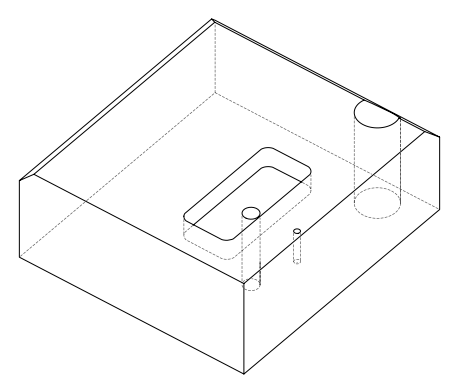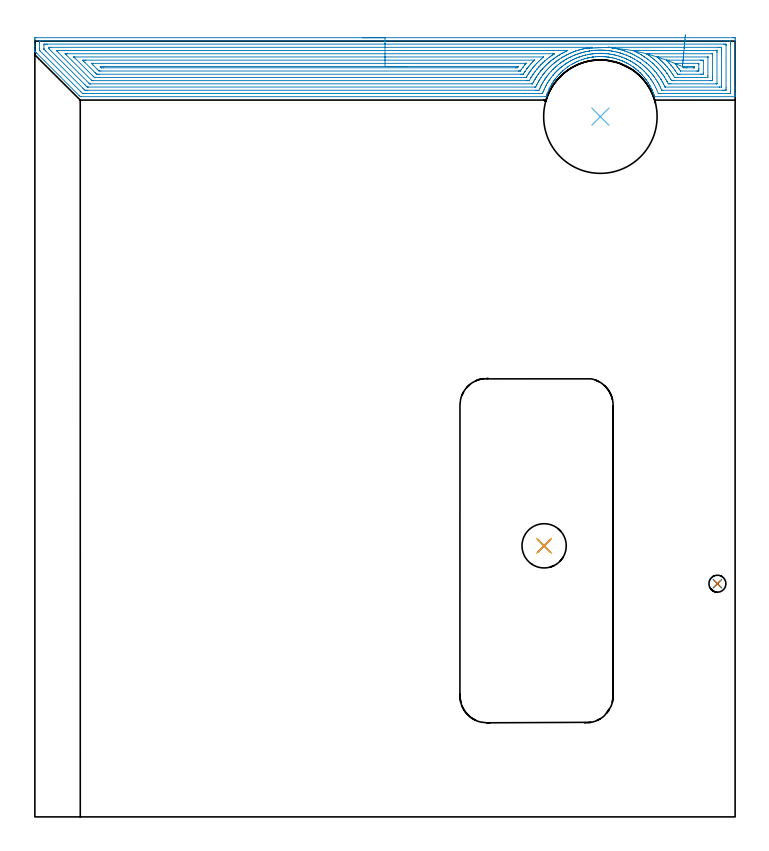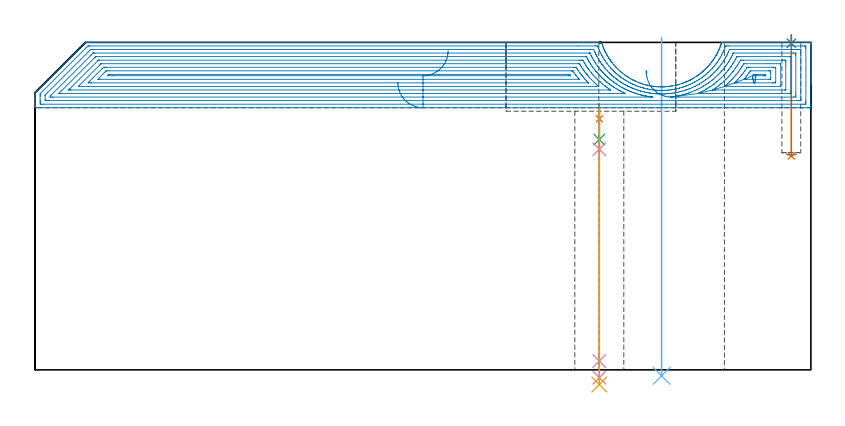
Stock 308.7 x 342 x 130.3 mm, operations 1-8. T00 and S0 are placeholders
(PLAN: 10 operations, 7 tool changes, 53.7 min)
(1 SPOT_DRILL | STEP1HOLE | NXT0321_9005460120000 | 0.05 min | 3272 mm3)
(2 SPOT_DRILL_1 | STEP1POCKET | NXT0321_9005460120000 | 0.03 min | 0 mm3)
(3 DRILL_BLIND_HOLE_INTO_CENTER | STEP1HOLE | NXT0301_046 | 0.06 min | 360 mm3)
(4 GUN_DRILL_THROUGH_HOLE | STEP1HOLE | UGT0307_003 | 0.52 min | 3537 mm3)
(5 SPADE_DRILL_TO_ENLARGE_THROUGH_HOLE | STEP1HOLE | UGT0306_010 | 0.45 min | 31702 mm3)
(6 INDEXABLE_INSERT_DRILL_THROUGH_HOLE_FROM_SOLID | STEP1HOLE_1 | NXT0302_038 | 0.54 min | 255774 mm3)
(7 DRILL_BLIND_HOLE_INTO_CENTER_1 | STEP1POCKET | NXT0301_046 | 0.19 min | 1946 mm3)
(8 AREA_MILL | FG_CHAMFER_SURFACE | UGT0205_001 | 22.72 min | 99735 mm3)
(9 AREA_MILL_1 | FG_CHAMFER_SURFACE_1 | UGT0205_001 | 21.07 min | 64589 mm3)
(10 MILL_RECTANGULAR_POCKET | POCKET_RECTANGULAR_STRAIGHT | UGT0201_136 | Follow Part, ap 5, ae 75% | 8.04 min | 269313 mm3)
(TOOL NXT0321_9005460120000 | NC Spot Drill, 142deg, 12mm, Carbide, Uncoated | D12 PA142 FL30 Z2)
(TOOL NXT0301_046 | Carbide Drill 7.5mm [860.1-0750-038A1-MM 2214] | D7.5 PA140 FL53 Z2)
(TOOL UGT0307_003 | Gun Drill 7 mm | D7 PA130 FL24 Z1)
(TOOL UGT0306_010 | Spade Drill 19.5mm | D19.5 PA132 FL10 Z2)
(TOOL NXT0302_038 | Index. Insert Drill 50mm [880-D5000L50-04] | D50 PA176 FL200 Z2)
(TOOL UGT0205_001 | Chamfer Mill 20 x 3 x 45 deg. | D20 FL50 Z2)
(TOOL UGT0201_136 | Carbide End Mill 20.0 | D20 FL30 Z4)
(OP 1 SPOT_DRILL)
G17 G21 G94 G90
T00 M6
G54
G17 G0 G90 X224.5 Y119.5 S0 M3
G43 Z140.3 H0
G94 G81 G98 Z99.9 F250. R105.9
G80
M5
M2
(OP 2 SPOT_DRILL_1)
G17 G21 G94 G90
T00 M6
G54
G17 G0 G90 X300.9 Y102.8 S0 M3
G43 Z140.3 H0
G94 G81 G98 Z129.977 F250. R133.3
G80
M5
M2
(OP 3 DRILL_BLIND_HOLE_INTO_CENTER)
G17 G21 G94 G90
T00 M6
G54
G17 G0 G90 X224.5 Y119.5 S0 M3
G43 Z140.3 H1
G94 G81 G98 Z91.65 F250. R104.9
G80
M5
M2
(OP 4 GUN_DRILL_THROUGH_HOLE)
G17 G21 G94 G90
T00 M6
G54
G17 G0 G90 X224.5 Y119.5 M8
G43 Z140.3 H0
Z103.266
S716 M3
G94 G1 Z87.792 F125. M26
G4 X.084
Z3.5 F250.
G4 X.084
Z-3.132 F125.
G4 X.084
M5
M9
G0 Z103.266
Z140.3
M2
(OP 5 SPADE_DRILL_TO_ENLARGE_THROUGH_HOLE)
G17 G21 G94 G90
T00 M6
G54
G17 G0 G90 X224.5 Y119.5 S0 M3
G43 Z140.3 H0
G94 G73 G98 Z-5.841 F250. Q18.123 R104.9
G80
M5
M2
(OP 6 INDEXABLE_INSERT_DRILL_THROUGH_HOLE_FROM_SOLID)
G17 G21 G94 G90
T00 M6
G54
G17 G0 G90 X249.3 Y308.7 S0 M3
G43 Z140.3 H1
G94 G81 G98 Z-2.373 F250. R132.3
G80
M5
M2
(OP 7 DRILL_BLIND_HOLE_INTO_CENTER_1)
G17 G21 G94 G90
T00 M6
G54
G17 G0 G90 X300.9 Y102.8 S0 M3
G43 Z140.3 H1
G94 G81 G98 Z85.1 F250. R132.3
G80
M5
M2
(OP 8 AREA_MILL)
G17 G21 G94 G90
T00 M6
G54
G17 G0 G90 X144.35 Y343.5 S1061 M3
G43 Z140.3 H0
Z114.3
G94 G1 X144.388 Z113.428 F250.
X144.502 Z112.564
X144.691 Z111.712
X144.953 Z110.88
X145.287 Z110.074
X145.69 Z109.3
X146.158 Z108.564
X146.69 Z107.872
X147.279 Z107.229
X147.922 Z106.64
X148.614 Z106.108
X149.35 Z105.64
X150.124 Z105.237
X150.93 Z104.903
X151.762 Z104.641
X152.613 Z104.452
X153.478 Z104.338
X154.35 Z104.3
X307.518
X308.076 Y343.498 Z104.302
X308.628 Y343.494 Z104.304
X308.692 Y343.492 Z104.306
X308.696 Y342.944 Z104.853
X308.7 Y342.324 Z105.473
Y321.343 Z126.453
Y318.944 Z128.851
Y318.241 Z129.559
Y317.94 Z129.86
Y317.544 Z130.247
X308.691 Y317.503 Z130.288
X308.523 Y317.5 Z130.3
X273.22
X273.214 Y317.503 Z130.297
X273.21 Y317.505 Z130.294
X273.174 Y317.612 Z130.188
X273.038 Y318.037 Z129.763
X272.921 Y318.376 Z129.424
X272.905 Y318.42 Z129.38
X272.773 Y318.772 Z129.027
X272.708 Y318.944 Z128.853
X272.59 Y319.261 Z128.538
X272.233 Y320.146 Z127.652
X272.171 Y320.278 Z127.519
X272.09 Y320.454 Z127.346
X272.028 Y320.587 Z127.212
X271.965 Y320.722 Z127.077
X271.821 Y321.032 Z126.767
X271.381 Y321.916 Z125.881
X271.304 Y322.056 Z125.74
X271.218 Y322.216 Z125.584
X271.128 Y322.38 Z125.42
X270.985 Y322.629 Z125.17
X270.886 Y322.802 Z124.997
X270.801 Y322.944 Z124.855
X270.469 Y323.499 Z124.301
X270.345 Y323.688 Z124.112
X269.75 Y324.574 Z123.226
X269.575 Y324.822 Z122.978
X269.339 Y325.141 Z122.658
X269.32 Y325.167 Z122.632
X269.198 Y325.326 Z122.47
X269.098 Y325.458 Z122.34
X268.978 Y325.611 Z122.189
X268.751 Y325.898 Z121.901
X268.682 Y325.984 Z121.813
X268.622 Y326.056 Z121.74
X268.383 Y326.343 Z121.455
X267.789 Y327.023 Z120.777
X267.598 Y327.229 Z120.57
X267.3 Y327.537 Z120.262
X266.896 Y327.956 Z119.843
X266.732 Y328.114 Z119.685
X266.002 Y328.799 Z119.001
X265.916 Y328.875 Z118.925
X265.774 Y329. Z118.8
X265.4 Y329.315 Z118.481
X265.299 Y329.402 Z118.398
X265.176 Y329.506 Z118.293
X265.109 Y329.562 Z118.237
X265.049 Y329.611 Z118.187
X264.909 Y329.725 Z118.074
X264.847 Y329.775 Z118.025
X264.706 Y329.885 Z117.914
X264.216 Y330.259 Z117.541
X263.861 Y330.517 Z117.282
X263.712 Y330.622 Z117.177
X263.503 Y330.77 Z117.029
X263.323 Y330.892 Z116.906
X262.43 Y331.469 Z116.329
X262.126 Y331.656 Z116.144
X261.536 Y331.993 Z115.805
X261.008 Y332.278 Z115.521
X260.778 Y332.402 Z115.397
X260.643 Y332.475 Z115.324
X260.599 Y332.498 Z115.302
X260.513 Y332.541 Z115.258
X260.26 Y332.659 Z115.137
X259.829 Y332.865 Z114.935
X259.75 Y332.902 Z114.897
X259.366 Y333.07 Z114.726
X259.153 Y333.167 Z114.633
X259.124 Y333.179 Z114.62
X258.92 Y333.268 Z114.528
X258.857 Y333.296 Z114.5
X258.737 Y333.345 Z114.452
X258.541 Y333.426 Z114.373
X257.963 Y333.643 Z114.156
X257.579 Y333.774 Z114.021
X257.412 Y333.833 Z113.965
X257.224 Y333.899 Z113.9
X257.132 Y333.93 Z113.867
X257.07 Y333.952 Z113.847
X256.177 Y334.232 Z113.568
X256.019 Y334.276 Z113.523
X255.894 Y334.311 Z113.487
X255.254 Y334.471 Z113.326
X254.472 Y334.648 Z113.151
X254.391 Y334.666 Z113.133
X253.497 Y334.836 Z112.962
X252.842 Y334.935 Z112.863
X252.774 Y334.945 Z112.853
X252.663 Y334.96 Z112.834
X252.604 Y334.969 Z112.825
X251.851 Y335.056 Z112.739
X251.711 Y335.072 Z112.723
X251.496 Y335.09 Z112.706
X250.876 Y335.137 Z112.653
X250.818 Y335.141 Z112.648
X249.924 Y335.187 Z112.604
X249.499 Y335.195 Z112.6
X249.157 Y335.197 Z112.602
X249.101 Y335.196
X249.031 Y335.195 Z112.603
X248.17 Y335.164 Z112.633
X248.145 Z112.634
X248.138
X247.245 Y335.106 Z112.691
X246.407 Y335.019 Z112.774
X246.352 Y335.014 Z112.78
X246.098 Y334.979 Z112.815
X245.96 Y334.959 Z112.833
X245.85 Y334.946 Z112.851
X245.836 Y334.944 Z112.853
X245.458 Y334.892 Z112.905
X244.565 Y334.736 Z113.06
X244.225 Y334.666 Z113.133
X244.032 Y334.625 Z113.174
X243.726 Y334.559 Z113.238
X243.672 Y334.548 Z113.249
X242.779 Y334.331 Z113.468
X242.705 Y334.311 Z113.487
X242.385 Y334.214 Z113.581
X241.886 Y334.065 Z113.732
X240.992 Y333.769 Z114.029
X240.099 Y333.442 Z114.358
X239.451 Y333.167 Z114.633
X239.257 Y333.082 Z114.713
X239.206 Y333.061 Z114.735
X238.86 Y332.903 Z114.896
X238.731 Y332.844 Z114.955
X238.363 Y332.674 Z115.123
X238.313 Y332.651 Z115.146
X238.183 Y332.588 Z115.211
X238.087 Y332.541 Z115.258
X238.01 Y332.5 Z115.299
X237.767 Y332.371 Z115.423
X237.588 Y332.278 Z115.518
X237.419 Y332.19 Z115.607
X236.926 Y331.917 Z115.882
X236.526 Y331.688 Z116.111
X235.633 Y331.125 Z116.672
X235.099 Y330.77 Z117.028
X234.74 Y330.517 Z117.282
X233.847 Y329.849 Z117.951
X232.953 Y329.111 Z118.689
X232.883 Y329.05 Z118.75
X232.826 Y329. Z118.8
X232.554 Y328.752 Z119.048
X232.06 Y328.301 Z119.498
X231.868 Y328.114 Z119.684
X231.66 Y327.904 Z119.894
X231.167 Y327.407 Z120.392
X231.002 Y327.229 Z120.57
X230.274 Y326.415 Z121.385
X230.213 Y326.344 Z121.456
X229.625 Y325.611 Z122.187
X229.501 Y325.458 Z122.341
X229.476 Y325.427 Z122.373
X229.426 Y325.361 Z122.438
X229.38 Y325.303 Z122.495
X229.282 Y325.167 Z122.63
X229.128 Y324.955 Z122.845
X229.112 Y324.932 Z122.867
X228.961 Y324.722 Z123.074
X228.852 Y324.573 Z123.226
X228.83 Y324.542 Z123.258
X228.77 Y324.455 Z123.344
X228.648 Y324.278 Z123.518
X228.474 Y324.027 Z123.773
X228.352 Y323.833 Z123.96
X228.257 Y323.686 Z124.11
X228.085 Y323.408 Z124.392
X227.936 Y323.165 Z124.635
X227.801 Y322.944 Z124.852
X227.713 Y322.802 Z124.996
X227.638 Y322.673 Z125.125
X227.594 Y322.597 Z125.201
X227.226 Y321.917 Z125.882
X226.9 Y321.283 Z126.515
X226.841 Y321.167 Z126.629
X226.771 Y321.031 Z126.766
X226.744 Y320.975 Z126.823
X226.701 Y320.884 Z126.913
X226.374 Y320.146 Z127.652
X226.007 Y319.261 Z128.538
X225.851 Y318.854 Z128.945
X225.808 Y318.742 Z129.057
X225.78 Y318.664 Z129.136
X225.679 Y318.376 Z129.424
X225.573 Y318.056 Z129.744
X225.404 Y317.545 Z130.255
X225.389 Y317.507 Z130.293
X224.957 Y317.5 Z130.3
X20.286
X19.995 Y317.504 Z130.29
X19.474 Y318.026 Z129.774
X0.776 Y336.722 Z111.074
X0.356 Y337.144 Z110.656
X0.31 Y337.19 Z110.61
X0.028 Y337.476 Z110.323
X0.003 Y337.509 Z110.288
X0. Y337.694 Z110.104
Y338.5 Z109.294
Y339.741 Z108.056
Y340.278 Z107.516
Y342.676 Z105.12
X0.002 Y342.944 Z104.852
X0.008 Y343.491 Z104.305
X0.072 Y343.494 Z104.304
X0.624 Y343.5 Z104.3
X154.35
Y342.086 Z105.714
X305.365
X306.26 Y342.084 Z105.716
X306.289 Y342.083 Z105.717
X306.69 Y342.056 Z105.744
X306.698 Y341.573 Z106.227
X306.699 Y341.167 Z106.633
X306.7 Y340.758 Z107.042
X306.699 Y319.833 Z127.967
X306.697 Y319.427 Z128.373
X306.69 Y318.944 Z128.856
X306.317 Y318.917 Z128.883
X306.289 Y318.916 Z128.884
X305.425 Y318.914 Z128.886
X275.931
X275.035 Y318.917 Z128.883
X275.007 Y318.919 Z128.881
X274.788 Y318.944 Z128.856
X274.113 Y320.628 Z127.172
X274.07 Y320.722 Z127.078
X274.034 Y320.802 Z126.998
X273.643 Y321.611 Z126.189
X273.22 Y322.476 Z125.324
X273.191 Y322.529 Z125.271
X272.696 Y323.389 Z124.411
X272.326 Y324.018 Z123.782
X272.157 Y324.278 Z123.522
X271.835 Y324.766 Z123.034
X271.561 Y325.167 Z122.633
X271.432 Y325.352 Z122.448
X270.904 Y326.056 Z121.744
X270.538 Y326.532 Z121.268
X270.353 Y326.76 Z121.04
X270.198 Y326.944 Z120.856
X269.645 Y327.585 Z120.215
X269.418 Y327.833 Z119.967
X268.751 Y328.538 Z119.262
X268.566 Y328.722 Z119.078
X267.857 Y329.403 Z118.397
X267.629 Y329.611 Z118.189
X266.963 Y330.191 Z117.609
X266.594 Y330.5 Z117.3
X266.07 Y330.915 Z116.885
X265.442 Y331.389 Z116.411
X265.176 Y331.581 Z116.219
X264.762 Y331.866 Z115.934
X264.282 Y332.188 Z115.612
X264.248 Y332.21 Z115.59
X264.141 Y332.278 Z115.522
X263.388 Y332.744 Z115.056
X262.653 Y333.167 Z114.633
X262.495 Y333.255 Z114.545
X262.301 Y333.359 Z114.441
X261.601 Y333.72 Z114.08
X260.903 Y334.056 Z113.744
X260.707 Y334.146 Z113.654
X260.542 Y334.22 Z113.58
X259.813 Y334.532 Z113.268
X259.015 Y334.849 Z112.951
X258.876 Y334.901 Z112.899
X258.753 Y334.944 Z112.856
X258.026 Y335.19 Z112.61
X257.656 Y335.312 Z112.488
X257.132 Y335.472 Z112.328
X256.384 Y335.688 Z112.112
X256.3 Y335.711 Z112.089
X256.238 Y335.726 Z112.074
X255.798 Y335.833 Z111.967
X255.345 Y335.935 Z111.865
X255.213 Y335.964 Z111.836
X254.451 Y336.114 Z111.686
X254.102 Y336.18 Z111.62
X253.557 Y336.268 Z111.532
X253.042 Y336.345 Z111.455
X252.663 Y336.393 Z111.407
X252.028 Y336.465 Z111.335
X251.77 Y336.489 Z111.311
X251.052 Y336.547 Z111.253
X250.876 Y336.558 Z111.242
X250.108 Y336.597 Z111.203
X249.982 Y336.6 Z111.2
X249.203 Y336.608 Z111.192
X249.088 Y336.607 Z111.193
X248.333 Y336.585 Z111.215
X248.194 Y336.579 Z111.221
X247.485 Y336.539 Z111.261
X247.301 Y336.526 Z111.274
X246.659 Y336.471 Z111.329
X246.407 Y336.446 Z111.354
X245.853 Y336.385 Z111.415
X245.693 Y336.365 Z111.435
X245.513 Y336.34 Z111.46
X245.07 Y336.274 Z111.526
X244.619 Y336.199 Z111.601
X244.308 Y336.144 Z111.656
X243.726 Y336.032 Z111.768
X243.56 Y335.998 Z111.802
X242.832 Y335.84 Z111.96
X242.803 Y335.833 Z111.967
X242.11 Y335.662 Z112.138
X242.034 Y335.642 Z112.158
X241.938 Y335.615 Z112.185
X241.42 Y335.459 Z112.341
X241.044 Y335.343 Z112.457
X240.741 Y335.246 Z112.554
X240.151 Y335.051 Z112.749
X240.071 Y335.024 Z112.776
X239.851 Y334.944 Z112.856
X239.35 Y334.759 Z113.041
X239.257 Y334.722 Z113.078
X238.783 Y334.527 Z113.273
X238.363 Y334.351 Z113.449
X238.157 Y334.261 Z113.539
X237.698 Y334.056 Z113.744
X237.469 Y333.95 Z113.85
X236.941 Y333.692 Z114.108
X236.576 Y333.506 Z114.294
X236.353 Y333.388 Z114.412
X235.939 Y333.167 Z114.633
X235.773 Y333.076 Z114.724
X235.738 Y333.056 Z114.744
X235.682 Y333.024 Z114.776
X235.212 Y332.745 Z115.055
X234.788 Y332.486 Z115.314
X234.659 Y332.406 Z115.394
X234.458 Y332.278 Z115.522
X234.118 Y332.056 Z115.744
X233.894 Y331.907 Z115.893
X233.588 Y331.694 Z116.106
X233.156 Y331.389 Z116.411
X233.001 Y331.275 Z116.525
X232.561 Y330.937 Z116.863
X232.107 Y330.585 Z117.215
X232.06 Y330.547 Z117.253
X232.003 Y330.5 Z117.3
X231.575 Y330.14 Z117.66
X231.213 Y329.833 Z117.967
X231.095 Y329.728 Z118.072
X230.967 Y329.611 Z118.189
X230.631 Y329.301 Z118.499
X230.319 Y329.009 Z118.791
X230.174 Y328.867 Z118.933
X230.029 Y328.722 Z119.078
X229.731 Y328.419 Z119.381
X229.426 Y328.105 Z119.695
X229.295 Y327.964 Z119.836
X229.177 Y327.833 Z119.967
X228.874 Y327.493 Z120.307
X228.532 Y327.108 Z120.692
X228.457 Y327.019 Z120.781
X228.396 Y326.944 Z120.856
X227.638 Y325.997 Z121.803
X227.289 Y325.514 Z122.286
X227.039 Y325.167 Z122.633
X226.918 Y324.994 Z122.806
X226.744 Y324.744 Z123.056
X226.56 Y324.461 Z123.339
X226.443 Y324.278 Z123.522
X226.217 Y323.914 Z123.886
X225.893 Y323.389 Z124.411
X225.877 Y323.362 Z124.438
X225.851 Y323.317 Z124.483
X225.56 Y322.789 Z125.011
X225.404 Y322.5 Z125.3
X225.25 Y322.208 Z125.592
X224.941 Y321.611 Z126.189
X224.666 Y321.011 Z126.789
X224.538 Y320.722 Z127.078
X224.395 Y320.392 Z127.408
X224.161 Y319.833 Z127.967
X224.132 Y319.765 Z128.035
X224.063 Y319.594 Z128.206
X223.88 Y319.126 Z128.674
X223.808 Y318.944 Z128.856
X223.198 Y318.916 Z128.884
X223.169 Y318.915 Z128.885
X216.05 Y318.914 Z128.886
X22.104
X21.208 Y318.917 Z128.883
X21.18 Y318.92 Z128.88
X21.017 Y318.944 Z128.856
X20.286 Y319.664 Z128.136
X20.117 Y319.833 Z127.967
X2.268 Y337.683 Z110.117
X2.13 Y337.826 Z109.974
X2.042 Y337.92 Z109.88
X2.01 Y337.971 Z109.829
X2.004 Y338.016 Z109.784
X2.001 Y338.5 Z109.3
X2. Y338.909 Z108.891
Y340.687 Z107.113
X2.001 Y341.167 Z106.633
X2.002 Y341.573 Z106.227
X2.01 Y342.056 Z105.744
X2.383 Y342.083 Z105.717
X2.411 Y342.084 Z105.716
X3.275 Y342.086 Z105.714
X154.35
Y340.672 Z107.128
X303.607 Y340.671 Z107.129
X304.107 Y340.67 Z107.13
X304.501 Y340.667 Z107.133
X304.689 Y340.664 Z107.136
X304.697 Y340.473 Z107.327
X304.699 Y340.278 Z107.522
X304.7 Y340.08 Z107.72
Y321.414 Z126.386
X304.699 Y320.722 Z127.078
X304.697 Y320.528 Z127.272
X304.689 Y320.335 Z127.465
X304.501 Y320.333 Z127.467
X304.002 Y320.33 Z127.47
X303.607 Y320.329 Z127.471
X303.11 Y320.328 Z127.472
X276.795 Y320.329 Z127.471
X276.399 Y320.331 Z127.469
X276.347 Y320.334 Z127.466
X276.326 Y320.336 Z127.464
X276.318 Y320.35 Z127.45
X276.285 Y320.417 Z127.383
X275.901 Y321.31 Z126.49
X275.76 Y321.611 Z126.189
X275.637 Y321.874 Z125.926
X275.326 Y322.5 Z125.3
X275.22 Y322.712 Z125.088
X275.007 Y323.123 Z124.677
X274.859 Y323.389 Z124.411
X274.67 Y323.725 Z124.075
X274.34 Y324.278 Z123.522
X274.113 Y324.653 Z123.147
X273.773 Y325.167 Z122.633
X273.22 Y325.99 Z121.81
X273.171 Y326.056 Z121.744
X272.81 Y326.537 Z121.263
X272.5 Y326.944 Z120.856
X272.326 Y327.169 Z120.631
X272.025 Y327.534 Z120.266
X271.773 Y327.833 Z119.967
X271.432 Y328.227 Z119.573
X270.982 Y328.722 Z119.078
X270.538 Y329.191 Z118.609
X270.123 Y329.611 Z118.189
X269.645 Y330.072 Z117.728
X269.184 Y330.5 Z117.3
X268.751 Y330.88 Z116.92
X268.15 Y331.389 Z116.411
X267.857 Y331.625 Z116.175
X267.014 Y332.278 Z115.522
X266.963 Y332.316 Z115.484
X266.814 Y332.427 Z115.373
X266.07 Y332.938 Z114.862
X265.723 Y333.167 Z114.633
X265.176 Y333.512 Z114.288
X264.288 Y334.056 Z113.744
X264.274 Y334.064 Z113.736
X263.388 Y334.542 Z113.258
X262.62 Y334.944 Z112.856
X262.495 Y335.006 Z112.794
X262.376 Y335.063 Z112.737
X261.601 Y335.412 Z112.388
X260.753 Y335.788 Z112.012
X260.707 Y335.806 Z111.994
X260.637 Y335.833 Z111.967
X259.813 Y336.143 Z111.657
X259.325 Y336.319 Z111.481
X258.92 Y336.454 Z111.346
X258.102 Y336.722 Z111.078
X258.026 Y336.746 Z111.054
X257.991 Y336.756 Z111.044
X257.132 Y336.994 Z110.806
X256.762 Y337.09 Z110.71
X256.238 Y337.212 Z110.588
X255.602 Y337.355 Z110.445
X255.345 Y337.407 Z110.393
X254.488 Y337.574 Z110.226
X254.451 Y337.58 Z110.22
X254.261 Y337.611 Z110.189
X253.557 Y337.718 Z110.082
X253.432 Y337.736 Z110.064
X252.663 Y337.827 Z109.973
X252.419 Y337.854 Z109.946
X251.77 Y337.912 Z109.888
X251.441 Y337.938 Z109.862
X250.876 Y337.973 Z109.827
X250.492 Y337.993 Z109.807
X249.982 Y338.012 Z109.788
X249.574 Y338.017 Z109.783
X249.088 Y338.019 Z109.781
X248.688 Y338.009 Z109.791
X248.194 Y337.992 Z109.808
X247.828 Y337.976 Z109.824
X247.301 Y337.945 Z109.855
X246.987 Y337.923 Z109.877
X246.407 Y337.874 Z109.926
X246.166 Y337.851 Z109.949
X245.513 Y337.778 Z110.022
X245.364 Y337.76 Z110.04
X244.619 Y337.657 Z110.143
X244.579 Y337.651 Z110.149
X244.339 Y337.611 Z110.189
X243.818 Y337.519 Z110.281
X243.726 Y337.502 Z110.298
X243.074 Y337.37 Z110.43
X242.832 Y337.319 Z110.481
X242.343 Y337.209 Z110.591
X241.938 Y337.113 Z110.687
X241.624 Y337.034 Z110.766
X241.044 Y336.881 Z110.919
X240.92 Y336.846 Z110.954
X240.499 Y336.722 Z111.078
X240.233 Y336.64 Z111.16
X240.151 Y336.614 Z111.186
X239.563 Y336.417 Z111.383
X239.257 Y336.312 Z111.488
X238.902 Y336.186 Z111.614
X238.363 Y335.989 Z111.811
X238.251 Y335.945 Z111.855
X237.971 Y335.833 Z111.967
X237.618 Y335.686 Z112.114
X237.469 Y335.622 Z112.178
X236.998 Y335.414 Z112.386
X236.576 Y335.225 Z112.575
X236.383 Y335.136 Z112.664
X235.977 Y334.944 Z112.856
X235.779 Y334.848 Z112.952
X235.682 Y334.798 Z113.002
X235.194 Y334.541 Z113.259
X234.788 Y334.323 Z113.477
X234.615 Y334.228 Z113.572
X234.308 Y334.056 Z113.744
X234.047 Y333.904 Z113.896
X233.894 Y333.813 Z113.987
X233.495 Y333.564 Z114.236
X233.001 Y333.254 Z114.546
X232.948 Y333.219 Z114.581
X232.867 Y333.167 Z114.633
X232.415 Y332.861 Z114.939
X232.107 Y332.65 Z115.15
X231.889 Y332.494 Z115.306
X231.592 Y332.278 Z115.522
X231.375 Y332.116 Z115.684
X231.213 Y331.993 Z115.807
X230.874 Y331.727 Z116.073
X230.447 Y331.389 Z116.411
X230.377 Y331.332 Z116.468
X230.319 Y331.284 Z116.516
X229.896 Y330.921 Z116.879
X229.426 Y330.515 Z117.285
X229.409 Y330.5 Z117.3
X228.958 Y330.077 Z117.723
X228.532 Y329.676 Z118.124
X228.499 Y329.644 Z118.156
X228.467 Y329.611 Z118.189
X227.62 Y328.74 Z119.06
X226.782 Y327.796 Z120.004
X226.744 Y327.751 Z120.049
X226.385 Y327.302 Z120.498
X226.1 Y326.944 Z120.856
X225.851 Y326.627 Z121.173
X225.608 Y326.297 Z121.503
X225.434 Y326.056 Z121.744
X225.236 Y325.778 Z122.022
X224.957 Y325.379 Z122.421
X224.872 Y325.251 Z122.549
X224.817 Y325.167 Z122.633
X224.526 Y324.706 Z123.094
X224.259 Y324.278 Z123.522
X224.185 Y324.157 Z123.643
X224.063 Y323.957 Z123.843
X223.857 Y323.593 Z124.207
X223.744 Y323.389 Z124.411
X223.544 Y323.017 Z124.783
X223.27 Y322.5 Z125.3
X223.236 Y322.434 Z125.366
X223.169 Y322.304 Z125.496
X222.944 Y321.835 Z125.965
X222.839 Y321.611 Z126.189
X222.665 Y321.224 Z126.576
X222.276 Y320.335 Z127.465
X221.775 Y320.331 Z127.469
X221.382 Y320.329 Z127.471
X220.884
X23.363
X22.968
X22.467 Y320.332 Z127.468
X22.074 Y320.335 Z127.465
X21.682 Y320.722 Z127.078
X21.18 Y321.22 Z126.58
X4.788 Y337.611 Z110.189
X4.199 Y338.203 Z109.597
X4.055 Y338.353 Z109.447
X4.021 Y338.391 Z109.409
X4.01 Y338.435 Z109.365
X4.006 Y338.5 Z109.3
X4.001 Y338.697 Z109.103
Y340.278 Z107.522
X4.003 Y340.472 Z107.328
X4.011 Y340.665 Z107.135
X4.199 Y340.667 Z107.133
X4.698 Y340.67 Z107.13
X5.092 Y340.671 Z107.129
X5.59 Y340.672 Z107.128
X154.35
Y339.257 Z108.543
X245.035
X245.513 Y339.256 Z108.544
X245.649 Y339.254 Z108.546
X245.695 Y339.252 Z108.548
X245.665 Y339.238 Z108.562
X245.536 Y339.218 Z108.582
X245.513 Y339.214 Z108.586
X244.876 Y339.134 Z108.666
X244.707 Y339.111 Z108.689
X244.619 Y339.099 Z108.701
X244.096 Y339.02 Z108.78
X243.9 Y338.989 Z108.811
X243.726 Y338.96 Z108.84
X243.334 Y338.89 Z108.91
X243.126 Y338.851 Z108.949
X242.832 Y338.794 Z109.006
X242.586 Y338.745 Z109.055
X242.402 Y338.706 Z109.094
X241.938 Y338.606 Z109.194
X241.852 Y338.586 Z109.214
X241.477 Y338.5 Z109.3
X241.129 Y338.416 Z109.384
X241.044 Y338.394 Z109.406
X240.426 Y338.226 Z109.574
X240.151 Y338.149 Z109.651
X239.735 Y338.024 Z109.776
X239.257 Y337.877 Z109.923
X239.055 Y337.812 Z109.988
X238.445 Y337.611 Z110.189
X238.384 Y337.59 Z110.21
X238.363 Y337.583 Z110.217
X237.732 Y337.35 Z110.45
X237.469 Y337.251 Z110.549
X237.089 Y337.1 Z110.7
X236.576 Y336.892 Z110.908
X236.455 Y336.842 Z110.958
X236.177 Y336.722 Z111.078
X235.835 Y336.57 Z111.23
X235.682 Y336.501 Z111.299
X235.225 Y336.288 Z111.512
X234.788 Y336.081 Z111.719
X234.622 Y335.999 Z111.801
X234.296 Y335.833 Z111.967
X234.033 Y335.695 Z112.105
X233.894 Y335.621 Z112.179
X233.456 Y335.38 Z112.42
X233.001 Y335.127 Z112.673
X232.885 Y335.06 Z112.74
X232.688 Y334.944 Z112.856
X232.329 Y334.723 Z113.077
X232.107 Y334.585 Z113.215
X231.241 Y334.028 Z113.772
X231.213 Y334.009 Z113.791
X230.716 Y333.661 Z114.139
X230.319 Y333.382 Z114.418
X230.195 Y333.291 Z114.509
X230.028 Y333.167 Z114.633
X229.687 Y332.907 Z114.893
X229.426 Y332.706 Z115.094
X229.187 Y332.515 Z115.285
X228.893 Y332.278 Z115.522
X228.696 Y332.115 Z115.685
X228.532 Y331.977 Z115.823
X228.216 Y331.703 Z116.097
X227.857 Y331.389 Z116.411
X227.742 Y331.286 Z116.514
X227.638 Y331.19 Z116.61
X227.282 Y330.854 Z116.946
X226.909 Y330.5 Z117.3
X226.826 Y330.419 Z117.381
X226.744 Y330.337 Z117.463
X226.385 Y329.968 Z117.832
X226.041 Y329.611 Z118.189
X225.949 Y329.513 Z118.287
X225.851 Y329.406 Z118.394
X225.527 Y329.044 Z118.756
X225.243 Y328.722 Z119.078
X225.111 Y328.569 Z119.231
X224.957 Y328.387 Z119.413
X224.709 Y328.08 Z119.72
X224.511 Y327.833 Z119.967
X224.314 Y327.584 Z120.216
X224.063 Y327.263 Z120.537
X223.927 Y327.079 Z120.721
X223.83 Y326.944 Z120.856
X223.169 Y326.015 Z121.785
X222.837 Y325.497 Z122.303
X222.627 Y325.167 Z122.633
X222.493 Y324.951 Z122.849
X222.276 Y324.598 Z123.202
X222.157 Y324.395 Z123.405
X222.091 Y324.278 Z123.522
X221.839 Y323.823 Z123.977
X221.603 Y323.389 Z124.411
X221.527 Y323.245 Z124.555
X221.382 Y322.966 Z124.834
X221.226 Y322.655 Z125.145
X220.827 Y321.821 Z125.979
X220.802 Y321.775 Z126.025
X220.788 Y321.752 Z126.048
X220.772 Y321.75 Z126.05
X220.678 Y321.746 Z126.054
X220.488 Y321.743 Z126.057
X220.356
X23.729
X23.348 Y321.745 Z126.055
X23.159 Y321.748 Z126.052
X23.115 Y321.75 Z126.05
X23.063 Y321.796 Z126.004
X22.968 Y321.884 Z125.916
X22.349 Y322.5 Z125.3
X22.074 Y322.775 Z125.025
X6.35 Y338.5 Z109.3
X6.177 Y338.678 Z109.122
X6.041 Y338.82 Z108.98
X6.01 Y338.858 Z108.942
X6.007 Y338.883 Z108.917
X6.005 Y338.938 Z108.862
X6.01 Y339.156 Z108.644
X6.019 Y339.251 Z108.549
X6.123 Y339.253 Z108.547
X6.88 Y339.257 Z108.543
X7.012
X154.35
Y337.843 Z109.957
X234.628
X234.788 Y337.841 Z109.959
X234.847 Y337.839 Z109.961
X234.894 Y337.836 Z109.964
X234.864 Y337.817 Z109.983
X234.836 Y337.801 Z109.999
X234.788 Y337.778 Z110.022
X234.425 Y337.611 Z110.189
X234.064 Y337.442 Z110.358
X233.894 Y337.361 Z110.439
X233.465 Y337.149 Z110.651
X233.001 Y336.914 Z110.886
X232.874 Y336.848 Z110.952
X232.637 Y336.722 Z111.078
X232.295 Y336.535 Z111.265
X232.107 Y336.43 Z111.37
X231.726 Y336.212 Z111.588
X231.213 Y335.914 Z111.886
X231.163 Y335.883 Z111.917
X231.082 Y335.833 Z111.967
X230.616 Y335.538 Z112.262
X230.319 Y335.349 Z112.451
X230.074 Y335.188 Z112.612
X229.706 Y334.944 Z112.856
X229.539 Y334.831 Z112.969
X229.426 Y334.752 Z113.048
X229.019 Y334.46 Z113.34
X228.532 Y334.108 Z113.692
X228.502 Y334.085 Z113.715
X228.463 Y334.056 Z113.744
X228. Y333.696 Z114.104
X227.638 Y333.413 Z114.387
X227.502 Y333.302 Z114.498
X227.336 Y333.167 Z114.633
X227.015 Y332.897 Z114.903
X226.744 Y332.668 Z115.132
X226.536 Y332.485 Z115.315
X226.302 Y332.278 Z115.522
X226.066 Y332.063 Z115.737
X225.851 Y331.865 Z115.935
X225.606 Y331.632 Z116.168
X225.352 Y331.389 Z116.411
X225.154 Y331.193 Z116.607
X224.957 Y330.996 Z116.804
X224.712 Y330.744 Z117.056
X224.478 Y330.5 Z117.3
X224.278 Y330.287 Z117.513
X224.063 Y330.053 Z117.747
X223.854 Y329.819 Z117.981
X223.671 Y329.611 Z118.189
X223.439 Y329.343 Z118.457
X223.169 Y329.025 Z118.775
X223.033 Y328.858 Z118.942
X222.924 Y328.722 Z119.078
X222.638 Y328.361 Z119.439
X222.276 Y327.901 Z119.899
X221.875 Y327.343 Z120.457
X221.591 Y326.944 Z120.856
X221.382 Y326.645 Z121.155
X221.148 Y326.288 Z121.512
X220.998 Y326.056 Z121.744
X220.802 Y325.744 Z122.056
X220.488 Y325.239 Z122.561
X220.461 Y325.194 Z122.606
X220.445 Y325.167 Z122.633
X220.138 Y324.626 Z123.174
X219.943 Y324.278 Z123.522
X219.821 Y324.053 Z123.747
X219.594 Y323.628 Z124.172
X219.471 Y323.389 Z124.411
X219.382 Y323.22 Z124.58
X219.361 Y323.184 Z124.616
X219.351 Y323.17 Z124.63
X219.321 Y323.164 Z124.636
X219.167 Y323.161 Z124.639
X218.933 Y323.158 Z124.642
X24.522 Y323.157 Z124.643
X24.366 Y323.158 Z124.642
X24.242 Y323.161 Z124.639
X24.163 Y323.164 Z124.636
X24.127 Y323.183 Z124.617
X23.911 Y323.389 Z124.411
X23.861 Y323.437 Z124.363
X10.455 Y336.843 Z110.957
X9.691 Y337.611 Z110.189
X9.561 Y337.745 Z110.055
X9.488 Y337.838 Z109.962
X9.496 Y337.839 Z109.961
X9.561 Y337.841 Z109.959
X10.222 Y337.843 Z109.957
X10.455
X154.35
Y336.429 Z111.371
X228.312
X228.532 Y336.428 Z111.372
X228.831 Y336.425 Z111.375
X228.929 Y336.422 Z111.378
X228.986 Y336.414 Z111.386
X228.937 Y336.377 Z111.423
X228.903 Y336.353 Z111.447
X228.368 Y335.996 Z111.804
X228.13 Y335.833 Z111.967
X227.841 Y335.631 Z112.169
X227.638 Y335.487 Z112.313
X227.324 Y335.257 Z112.543
X226.902 Y334.944 Z112.856
X226.812 Y334.877 Z112.923
X226.744 Y334.824 Z112.976
X225.817 Y334.089 Z113.711
X224.957 Y333.355 Z114.445
X224.856 Y333.266 Z114.534
X224.745 Y333.167 Z114.633
X224.391 Y332.841 Z114.959
X224.063 Y332.538 Z115.262
X223.93 Y332.411 Z115.389
X223.793 Y332.278 Z115.522
X223.481 Y331.968 Z115.832
X223.169 Y331.656 Z116.144
X223.037 Y331.52 Z116.28
X222.912 Y331.389 Z116.411
X222.606 Y331.06 Z116.74
X222.276 Y330.701 Z117.099
X222.18 Y330.595 Z117.205
X222.097 Y330.5 Z117.3
X221.767 Y330.117 Z117.683
X221.382 Y329.666 Z118.134
X221.357 Y329.636 Z118.164
X220.633 Y328.722 Z119.078
X220.57 Y328.641 Z119.159
X220.488 Y328.534 Z119.266
X220.193 Y328.127 Z119.673
X219.983 Y327.833 Z119.967
X219.822 Y327.607 Z120.193
X219.594 Y327.281 Z120.519
X219.46 Y327.078 Z120.722
X219.373 Y326.944 Z120.856
X219.112 Y326.535 Z121.265
X218.81 Y326.056 Z121.744
X218.768 Y325.988 Z121.812
X218.7 Y325.878 Z121.922
X218.438 Y325.428 Z122.372
X218.03 Y324.716 Z123.084
X217.95 Y324.578 Z123.222
X217.807 Y324.576 Z123.224
X217.51 Y324.573 Z123.227
X216.913 Y324.571 Z123.229
X216.618
X25.649
X25.352 Y324.573 Z123.227
X25.205 Y324.576 Z123.224
X25.191 Y324.578 Z123.222
X25.153 Y324.606 Z123.194
X25.054 Y324.699 Z123.101
X24.933 Y324.817 Z122.983
X13.8 Y335.948 Z111.852
X13.577 Y336.174 Z111.626
X13.432 Y336.323 Z111.477
X13.337 Y336.424 Z111.376
X13.347 Y336.425 Z111.375
X13.433 Y336.427 Z111.373
X14.03 Y336.429 Z111.371
X14.325
X154.35
Y335.015 Z112.785
X224.063 Y335.014 Z112.786
X224.134 Y335.012 Z112.788
X224.258 Y335.008 Z112.792
X224.209 Y334.944 Z112.856
X224.133 Y334.875 Z112.925
X224.063 Y334.813 Z112.987
X223.169 Y334.04 Z113.76
X222.254 Y333.188 Z114.612
X221.363 Y332.296 Z115.504
X220.524 Y331.389 Z116.411
X220.093 Y330.892 Z116.908
X219.757 Y330.5 Z117.3
X219.683 Y330.412 Z117.388
X219.594 Y330.304 Z117.496
X219.286 Y329.917 Z117.883
X219.044 Y329.611 Z118.189
X218.894 Y329.419 Z118.381
X218.7 Y329.167 Z118.633
X218.512 Y328.909 Z118.891
X218.377 Y328.722 Z119.078
X218.141 Y328.39 Z119.41
X217.807 Y327.918 Z119.882
X217.772 Y327.867 Z119.933
X217.75 Y327.833 Z119.967
X217.423 Y327.326 Z120.474
X217.179 Y326.944 Z120.856
X217.077 Y326.782 Z121.018
X216.913 Y326.517 Z121.283
X216.737 Y326.231 Z121.569
X216.627 Y326.056 Z121.744
X216.579 Y325.992 Z121.808
X216.09 Y325.985 Z121.815
X26.543
X26.472 Y325.986 Z121.814
X26.331 Y325.989 Z121.811
X26.24 Y325.992 Z121.808
X26.198 Y326.011 Z121.789
X26.15 Y326.056 Z121.744
X25.649 Y326.549 Z121.251
X17.605 Y334.592 Z113.208
X17.256 Y334.944 Z112.856
X17.209 Y334.996 Z112.804
X17.203 Y335.004 Z112.796
X17.23 Y335.008 Z112.792
X17.323 Y335.011 Z112.789
X17.464 Y335.014 Z112.786
X17.534 Y335.015 Z112.785
X154.35
Y333.6 Z114.2
X220.149
X220.187 Y333.597 Z114.203
X220.193 Y333.594 Z114.206
X220.194 Y333.591 Z114.209
X220.18 Y333.573 Z114.227
X219.691 Y333.071 Z114.729
X219.594 Y332.97 Z114.83
X219.26 Y332.61 Z115.19
X218.955 Y332.278 Z115.522
X218.834 Y332.145 Z115.655
X218.7 Y331.994 Z115.806
X218.418 Y331.669 Z116.131
X218.178 Y331.389 Z116.411
X218.009 Y331.187 Z116.613
X217.807 Y330.941 Z116.859
X217.61 Y330.696 Z117.104
X217.455 Y330.5 Z117.3
X217.218 Y330.197 Z117.603
X216.913 Y329.803 Z117.997
X216.832 Y329.692 Z118.108
X216.773 Y329.611 Z118.189
X216.089 Y328.652 Z119.148
X216.019 Y328.551 Z119.249
X215.735 Y328.116 Z119.684
X215.551 Y327.833 Z119.967
X215.384 Y327.576 Z120.224
X215.308 Y327.462 Z120.338
X215.276 Y327.418 Z120.382
X215.257 Y327.406 Z120.394
X215.234 Y327.404 Z120.396
X215.125 Y327.402 Z120.398
X214.668 Y327.4 Z120.4
X214.232
X28.33
X27.872
X27.436 Y327.404 Z120.396
X27.292 Y327.407 Z120.393
X27.246 Y327.412 Z120.388
X27.207 Y327.448 Z120.352
X27.127 Y327.524 Z120.276
X26.814 Y327.833 Z119.967
X26.543 Y328.104 Z119.696
X22.074 Y332.573 Z115.227
X21.484 Y333.167 Z114.633
X21.18 Y333.478 Z114.322
X21.083 Y333.594 Z114.206
X21.18 Y333.595 Z114.205
X21.639 Y333.599 Z114.201
X22.074 Y333.6 Z114.2
X22.531 Y333.601 Z114.199
X154.35 Y333.6 Z114.2
Y332.186 Z115.614
X216.111
X216.356 Y332.184 Z115.616
X216.477 Y332.181 Z115.619
X216.499 Y332.179 Z115.621
X216.5 Y332.177 Z115.623
X216.487 Y332.156 Z115.644
X216.333 Y331.965 Z115.835
X216.019 Y331.58 Z116.22
X215.934 Y331.474 Z116.326
X215.171 Y330.5 Z117.3
X215.151 Y330.474 Z117.326
X215.125 Y330.439 Z117.361
X214.408 Y329.436 Z118.364
X214.232 Y329.185 Z118.615
X214.044 Y328.909 Z118.891
X214.003 Y328.852 Z118.948
X213.981 Y328.824 Z118.976
X213.938 Y328.821 Z118.979
X213.739 Y328.817 Z118.983
X213.338 Y328.814 Z118.986
X213.246
X29.131
X28.33 Y328.821 Z118.979
X28.282 Y328.825 Z118.975
X28.229 Y328.875 Z118.925
X28.121 Y328.979 Z118.821
X27.907 Y329.19 Z118.61
X27.485 Y329.611 Z118.189
X25.649 Y331.449 Z116.351
X24.951 Y332.179 Z115.621
X25.649 Y332.185 Z115.615
X25.741 Y332.186 Z115.614
X154.35
Y330.772 Z117.028
X212.444
X213.066 Y330.77 Z117.03
X213.085 Y330.768 Z117.032
X213.092 Y330.767 Z117.033
X213.09 Y330.746 Z117.054
X212.913 Y330.5 Z117.3
X212.711 Y330.234 Z117.566
X212.444 Y330.232 Z117.568
X211.823 Y330.229 Z117.571
X30.118 Y330.228 Z117.572
X29.495 Y330.23 Z117.57
X29.362 Y330.233 Z117.567
X29.331 Y330.235 Z117.565
X29.291 Y330.266 Z117.534
X29.224 Y330.325 Z117.475
X29.05 Y330.5 Z117.3
X28.877 Y330.68 Z117.12
X28.803 Y330.766 Z117.034
X28.86 Y330.768 Z117.032
X28.952 Y330.771 Z117.029
X30.738 Y330.772 Z117.028
X154.35
X155.222 Z117.066
X156.086 Z117.18
X156.938 Z117.369
X157.77 Z117.631
X158.576 Z117.965
X159.35 Z118.368
X160.086 Z118.836
X160.778 Z119.368
X161.421 Z119.957
X162.01 Z120.6
X162.541 Z121.292
X163.01 Z122.028
X163.413 Z122.802
X163.747 Z123.608
X164.009 Z124.44
X164.198 Z125.291
X164.312 Z126.156
X164.35 Z127.028
G0 Z140.3
X243.243 Y338.845
Z118.964
G1 X243.244 Z118.091
X243.321 Y338.849 Z117.222
X243.474 Y338.855 Z116.363
X243.701 Y338.865 Z115.521
X244. Y338.877 Z114.702
X244.369 Y338.893 Z113.911
X244.806 Y338.911 Z113.157
X245.307 Y338.933 Z112.443
X245.868 Y338.956 Z111.775
X246.485 Y338.983 Z111.159
X247.154 Y339.011 Z110.599
X247.868 Y339.041 Z110.1
X248.624 Y339.073 Z109.665
X249.414 Y339.107 Z109.297
X250.234 Y339.141 Z109.
X251.076 Y339.177 Z108.775
X251.934 Y339.213 Z108.625
X252.803 Y339.25 Z108.55
X252.83 Y339.251 Z108.549
X253.557 Y339.257 Z108.543
X253.689
X301.059
X301.82 Y339.256 Z108.544
X302.577 Y339.252 Z108.548
X302.681 Y339.25 Z108.55
X302.69 Y339.156 Z108.644
X302.694 Y338.938 Z108.862
X302.698 Y338.5 Z109.3
X302.7 Y337.625 Z110.175
Y322.514 Z125.286
X302.694 Y322.062 Z125.738
X302.69 Y321.844 Z125.956
X302.681 Y321.749 Z126.051
X302.577 Y321.747 Z126.053
X301.82 Y321.743 Z126.057
X301.688
X278.069
X277.879 Y321.745 Z126.055
X277.832 Y321.747 Z126.053
X277.815 Y321.749 Z126.051
X277.782 Y321.811 Z125.989
X277.688 Y321.995 Z125.805
X277.444 Y322.5 Z125.3
X277.214 Y322.972 Z124.828
X276.996 Y323.389 Z124.411
X276.795 Y323.77 Z124.03
X276.503 Y324.278 Z123.522
X276.107 Y324.962 Z122.838
X275.981 Y325.167 Z122.633
X275.901 Y325.294 Z122.506
X275.389 Y326.056 Z121.744
X275.007 Y326.618 Z121.182
X274.767 Y326.944 Z120.856
X274.488 Y327.317 Z120.483
X274.113 Y327.809 Z119.991
X274.094 Y327.833 Z119.967
X274.022 Y327.925 Z119.875
X273.351 Y328.722 Z119.078
X273.22 Y328.875 Z118.925
X272.87 Y329.263 Z118.537
X272.55 Y329.611 Z118.189
X272.326 Y329.849 Z117.951
X271.681 Y330.5 Z117.3
X271.432 Y330.743 Z117.057
X270.74 Y331.389 Z116.411
X270.538 Y331.57 Z116.23
X269.716 Y332.278 Z115.522
X269.645 Y332.337 Z115.463
X269.334 Y332.587 Z115.213
X268.751 Y333.033 Z114.767
X268.675 Y333.091 Z114.709
X268.572 Y333.167 Z114.633
X267.857 Y333.676 Z114.124
X267.306 Y334.056 Z113.744
X266.963 Y334.281 Z113.519
X266.335 Y334.68 Z113.12
X266.07 Y334.84 Z112.96
X265.891 Y334.944 Z112.856
X265.176 Y335.35 Z112.45
X264.267 Y335.848 Z111.952
X263.388 Y336.276 Z111.524
X263.084 Y336.419 Z111.381
X262.495 Y336.69 Z111.11
X262.422 Y336.722 Z111.078
X261.601 Y337.065 Z110.735
X261.028 Y337.291 Z110.509
X260.707 Y337.409 Z110.391
X260.144 Y337.611 Z110.189
X259.813 Y337.724 Z110.076
X259.643 Y337.781 Z110.019
X258.92 Y338.005 Z109.795
X258.352 Y338.175 Z109.625
X258.026 Y338.264 Z109.536
X257.134 Y338.499 Z109.301
X257.127 Y338.5 Z109.3
X256.238 Y338.695 Z109.105
X255.988 Y338.749 Z109.051
X255.776 Y338.791 Z109.009
X255.345 Y338.873 Z108.927
X254.884 Y338.958 Z108.842
X254.652 Y338.997 Z108.803
X254.451 Y339.028 Z108.772
X253.825 Y339.122 Z108.678
X253.63 Y339.148 Z108.652
X253.557 Y339.158 Z108.642
X252.805 Y339.248 Z108.552
X252.803 Y339.25 Z108.55
X263.696 Y337.836 Z109.964
X263.816 Y337.838 Z109.962
X264.05 Y337.842 Z109.958
X264.282 Y337.843 Z109.957
X264.943
X300.032
X300.694 Y337.842 Z109.958
X300.695 Y337.841 Z109.959
X300.698 Y337.838 Z109.962
X300.699 Y337.611 Z110.189
X300.7 Y336.947 Z110.853
X300.699 Y323.389 Z124.411
X300.696 Y323.223 Z124.577
X300.694 Y323.182 Z124.618
X300.691 Y323.167 Z124.633
X300.653 Y323.164 Z124.636
X300.499 Y323.16 Z124.64
X300.265 Y323.157 Z124.643
X280.37
X279.708 Y323.158 Z124.642
X279.476 Y323.16 Z124.64
X279.25 Y323.164 Z124.636
X279.131 Y323.389 Z124.411
X278.757 Y324.104 Z123.696
X278.663 Y324.278 Z123.522
X278.634 Y324.33 Z123.47
X278.582 Y324.422 Z123.378
X278.143 Y325.167 Z122.633
X277.688 Y325.928 Z121.872
X277.605 Y326.056 Z121.744
X277.444 Y326.298 Z121.502
X277.006 Y326.944 Z120.856
X276.795 Y327.253 Z120.547
X276.365 Y327.833 Z119.967
X276.166 Y328.097 Z119.703
X275.901 Y328.441 Z119.359
X275.671 Y328.722 Z119.078
X275.007 Y329.52 Z118.28
X274.927 Y329.611 Z118.189
X274.542 Y330.038 Z117.762
X274.122 Y330.5 Z117.3
X273.22 Y331.418 Z116.382
X272.62 Y331.985 Z115.815
X272.326 Y332.261 Z115.539
X272.307 Y332.278 Z115.522
X271.432 Y333.028 Z114.772
X271.264 Y333.167 Z114.633
X270.538 Y333.741 Z114.059
X270.127 Y334.056 Z113.744
X269.645 Y334.409 Z113.391
X268.892 Y334.944 Z112.856
X268.751 Y335.041 Z112.759
X268.459 Y335.235 Z112.565
X267.857 Y335.613 Z112.187
X267.5 Y335.833 Z111.967
X267.165 Y336.033 Z111.767
X266.963 Y336.151 Z111.649
X266.217 Y336.576 Z111.224
X265.944 Y336.722 Z111.078
X265.176 Y337.117 Z110.683
X264.378 Y337.516 Z110.284
X263.696 Y337.836 Z109.964
X269.604 Y336.422 Z111.378
X269.645 Y336.423 Z111.377
X269.942 Y336.427 Z111.373
X270.538 Y336.429 Z111.371
X270.833
X298.245
X298.541 Y336.428 Z111.372
X298.635 Y336.425 Z111.375
X298.68 Y336.422 Z111.378
X298.691 Y336.418 Z111.382
X298.693 Y336.406 Z111.394
X298.699 Y336.271 Z111.529
X298.7 Y326.492 Z121.308
Y325.603 Z122.197
X298.698 Y325.167 Z122.633
X298.693 Y324.721 Z123.079
X298.684 Y324.578 Z123.222
X298.544 Y324.576 Z123.224
X298.245 Y324.573 Z123.227
X297.95 Y324.571 Z123.229
X297.351
X281.862
X281.264 Y324.572 Z123.228
X280.966 Y324.574 Z123.226
X280.676 Y324.578 Z123.222
X280.37 Y325.071 Z122.729
X280.314 Y325.167 Z122.633
X280.237 Y325.298 Z122.502
X279.782 Y326.056 Z121.744
X279.476 Y326.56 Z121.24
X279.221 Y326.944 Z120.856
X278.713 Y327.703 Z120.097
X278.624 Y327.833 Z119.967
X278.582 Y327.893 Z119.907
X277.962 Y328.722 Z119.078
X277.844 Y328.877 Z118.923
X277.688 Y329.077 Z118.723
X277.25 Y329.611 Z118.189
X276.795 Y330.157 Z117.643
X276.492 Y330.5 Z117.3
X275.901 Y331.155 Z116.645
X275.677 Y331.389 Z116.411
X275.007 Y332.075 Z115.725
X274.799 Y332.278 Z115.522
X274.113 Y332.928 Z114.872
X273.851 Y333.167 Z114.633
X273.22 Y333.716 Z114.084
X272.817 Y334.056 Z113.744
X272.326 Y334.45 Z113.35
X271.691 Y334.944 Z112.856
X271.432 Y335.138 Z112.662
X270.71 Y335.663 Z112.137
X270.538 Y335.783 Z112.017
X270.466 Y335.833 Z111.967
X269.645 Y336.391 Z111.409
X269.604 Y336.422 Z111.378
X274.325 Y335.003 Z112.797
X274.443 Y335.008 Z112.792
X274.725 Y335.013 Z112.787
X274.866 Y335.014 Z112.786
X296.457
X296.528 Y335.013 Z112.787
X296.668 Y335.008 Z112.792
X296.692 Y335.006 Z112.794
X296.694 Y334.999 Z112.801
X296.698 Y334.979 Z112.821
X296.699 Y334.944 Z112.856
X296.7 Y334.703 Z113.097
X296.699 Y326.704 Z121.096
X296.692 Y326.056 Z121.744
X296.69 Y326.001 Z121.799
X296.598 Y325.992 Z121.808
X296.526 Y325.988 Z121.812
X296.457 Y325.986 Z121.814
X291.612 Y325.985 Z121.815
X282.157 Y325.986 Z121.814
X282.087 Y325.987 Z121.813
X282.04 Y325.989 Z121.811
X282.008 Y325.992 Z121.808
X281.998 Y326.004 Z121.796
X281.963 Y326.056 Z121.744
X281.42 Y326.944 Z120.856
X281.264 Y327.197 Z120.603
X280.837 Y327.833 Z119.967
X280.37 Y328.523 Z119.277
X280.224 Y328.722 Z119.078
X279.814 Y329.275 Z118.525
X279.476 Y329.716 Z118.084
X278.831 Y330.5 Z117.3
X278.582 Y330.798 Z117.002
X278.061 Y331.389 Z116.411
X277.688 Y331.802 Z115.998
X277.237 Y332.278 Z115.522
X276.795 Y332.732 Z115.068
X276.353 Y333.167 Z114.633
X275.901 Y333.599 Z114.201
X275.406 Y334.056 Z113.744
X275.007 Y334.407 Z113.393
X274.388 Y334.944 Z112.856
X274.325 Y335.003 Z112.797
X278.403 Y333.592 Z114.208
X278.421 Y333.593 Z114.207
X278.582 Y333.597 Z114.203
X279.041 Y333.6 Z114.2
X293.318
X293.776 Y333.599 Z114.201
X294.237 Y333.597 Z114.203
X294.67 Y333.593 Z114.207
X294.698 Y333.167 Z114.633
X294.699 Y333.138 Z114.662
Y327.833 Z119.967
Y327.805 Z119.995
X294.67 Y327.407 Z120.393
X294.209 Y327.402 Z120.398
X293.776 Y327.4 Z120.4
X293.318
X284.381
X283.945 Y327.401 Z120.399
X283.483 Y327.404 Z120.396
X283.351 Y327.406 Z120.394
X283.255 Y327.532 Z120.268
X283.061 Y327.823 Z119.977
X282.453 Y328.722 Z119.078
X282.157 Y329.154 Z118.646
X281.819 Y329.611 Z118.189
X281.264 Y330.35 Z117.45
X281.144 Y330.5 Z117.3
X280.644 Y331.116 Z116.684
X280.417 Y331.389 Z116.411
X280.37 Y331.445 Z116.355
X279.635 Y332.278 Z115.522
X279.476 Y332.455 Z115.345
X278.803 Y333.167 Z114.633
X278.582 Y333.398 Z114.402
X278.403 Y333.592 Z114.208
X282.093 Y332.179 Z115.621
X282.157 Y332.181 Z115.619
X282.472 Y332.184 Z115.616
X282.959 Y332.186 Z115.614
X283.051
X292.081
X292.425 Y332.184 Z115.616
X292.597 Y332.182 Z115.618
X292.675 Y332.179 Z115.621
X292.69 Y332.129 Z115.671
X292.699 Y331.572 Z116.228
X292.7 Y329.793 Z118.007
X292.699 Y329.611 Z118.189
X292.691 Y328.913 Z118.887
X292.681 Y328.821 Z118.979
X292.59 Y328.818 Z118.982
X292.389 Y328.816 Z118.984
X291.989 Y328.814 Z118.986
X291.897
X284.746
X284.669 Y328.816 Z118.984
X284.632 Y328.818 Z118.982
X284.618 Y328.82 Z118.98
X284.588 Y328.859 Z118.941
X284.512 Y328.961 Z118.839
X284.07 Y329.611 Z118.189
X283.945 Y329.792 Z118.008
X283.416 Y330.5 Z117.3
X283.051 Y330.982 Z116.818
X282.726 Y331.389 Z116.411
X282.112 Y332.145 Z115.655
X282.093 Y332.179 Z115.621
X285.502 Y330.766 Z117.034
X285.528 Y330.768 Z117.032
X285.596 Y330.771 Z117.029
X285.732 Y330.772 Z117.028
X286.353
X289.928
X290.201
X290.475 Y330.771 Z117.029
X290.656 Y330.767 Z117.033
X290.683 Y330.765 Z117.035
X290.69 Y330.757 Z117.043
X290.695 Y330.725 Z117.075
X290.698 Y330.665 Z117.135
X290.696 Y330.5 Z117.3
X290.69 Y330.253 Z117.547
X290.68 Y330.235 Z117.565
X290.638 Y330.232 Z117.568
X290.566 Y330.229 Z117.571
X290.474 Y330.228 Z117.572
X290.201
X287.52
X287.247
X286.626 Y330.231 Z117.569
X285.999 Y330.235 Z117.565
X285.868 Y330.249 Z117.551
X285.732 Y330.432 Z117.368
X285.539 Y330.692 Z117.108
X285.502 Y330.757 Z117.043
Y330.766 Z117.034
X285.561 Y331.407 Z116.446
X285.624 Y332.098 Z115.917
X285.691 Y332.831 Z115.449
X285.762 Y333.603 Z115.048
X285.836 Y334.406 Z114.716
X285.911 Y335.235 Z114.455
X285.989 Y336.084 Z114.268
X286.068 Y336.945 Z114.156
X286.147 Y337.813 Z114.12
X286.227 Y338.681 Z114.16
X286.306 Y339.542 Z114.276
X286.383 Y340.39 Z114.466
X286.459 Y341.218 Z114.73
X286.532 Y342.02 Z115.066
X286.603 Y342.79 Z115.47
X286.67 Y343.522 Z115.941
X286.733 Y344.21 Z116.473
X286.791 Y344.849 Z117.064
G0 Z140.3
M5
M2
